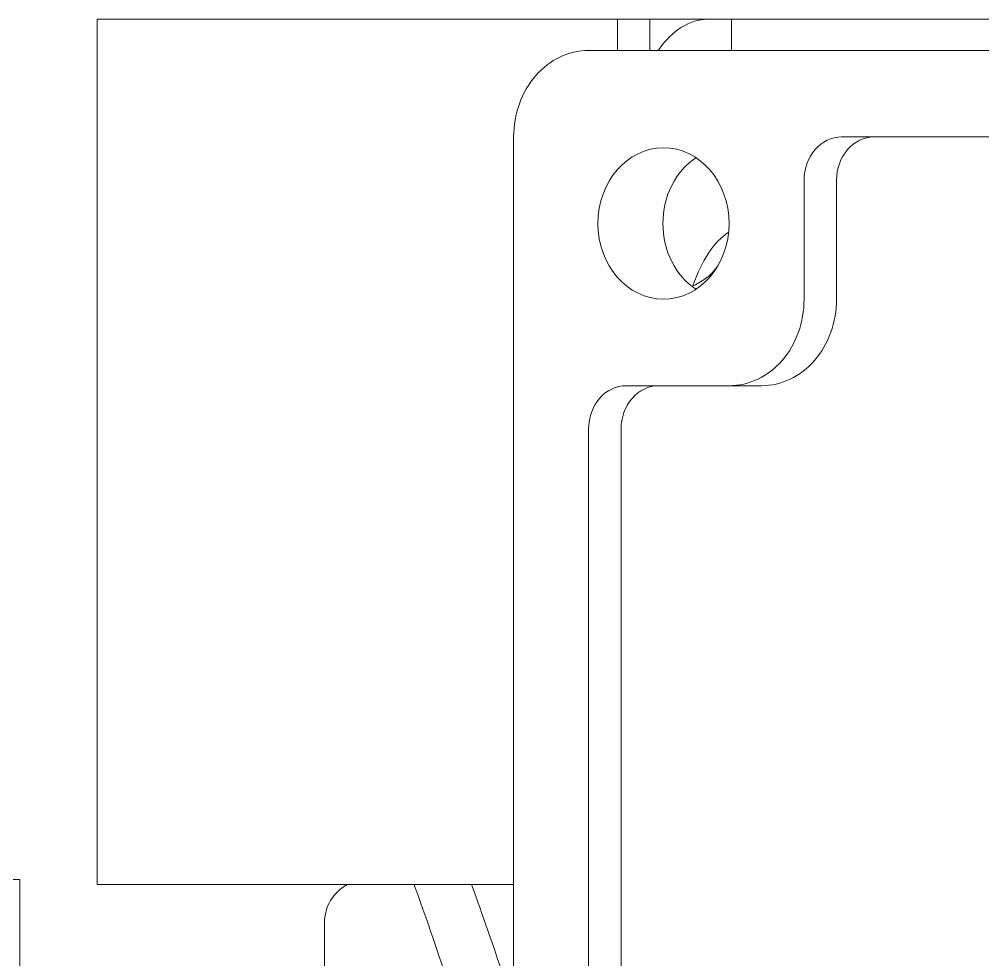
# Model space of a CAD drawing. Header units: inches. Extents: x 12 to 318, y 5 to 204.
# Drawn here: x 226.761 to 229.544, y 86.073 to 88.79 of the extents above; entities that cross this region are included whole.
import ezdxf

# ---------------------------------------------------------------- set-up
doc = ezdxf.new("R2010")
doc.units = ezdxf.units.IN
doc.header["$LTSCALE"] = 9.5
doc.header["$MEASUREMENT"] = 0
doc.layers.add('Visible', color=7, linetype='Continuous', lineweight=18)

msp = doc.modelspace()

# ---------------------------------------------------------------- linework, layer by layer
at = {"layer": 'Visible'}
for p, q in [((226.985676, 88.789912), (227.204426, 88.789912)), ((226.985676, 88.789912), (226.985676, 86.289912)), ((228.489049, 88.789912), (227.204426, 88.789912)), ((228.489049, 88.699912), (228.489049, 88.789912)), ((228.489049, 88.789912), (228.582799, 88.789912)), ((228.749103, 88.789912), (228.582799, 88.789912)), ((228.582799, 88.789912), (228.582799, 88.699912)), ((228.818139, 88.789912), (228.749103, 88.789912)), ((228.818139, 88.789912), (228.818139, 88.699912)), ((239.903264, 88.789912), (228.818139, 88.789912)), ((228.405472, 88.699912), (240.096815, 88.699912)), ((228.188966, 80.949912), (228.188966, 88.449912)), ((229.136181, 88.449877), (239.366106, 88.449877)), ((229.027928, 87.981162), (229.027928, 88.324877)), ((229.121678, 88.324877), (229.121678, 87.981162)), ((228.513756, 87.731162), (228.811422, 87.731162)), ((228.905172, 87.731162), (228.811422, 87.731162)), ((228.405502, 81.793662), (228.405502, 87.606162)), ((228.499252, 87.606162), (228.499252, 81.793662)), ((226.012483, 86.304912), (226.762483, 86.304912)), ((226.762483, 77.289912), (226.762483, 86.304912)), ((227.204426, 86.289912), (226.985676, 86.289912)), ((227.204426, 86.289912), (228.188966, 86.289912)), ((227.642483, 82.914912), (227.642483, 86.179912))]:
    msp.add_line(p, q, dxfattribs=at)
msp.add_arc((227.767483, 86.179912), 0.125, 118.357637, 180, dxfattribs=at)
for centre, major_axis, ratio, start_param, end_param in [((228.749103, 88.289912), (0, 0.5), 0.5, 0, 0.60938531), ((228.405472, 88.449912), (0, 0.25), 0.8660254, 0, 1.57079633), ((229.136181, 88.324877), (0, 0.125), 0.8660254, 0, 1.57079633), ((229.229931, 88.324877), (0, 0.125), 0.8660254, 0, 1.57079633), ((228.809478, 88.199912), (0, -0.21875), 0.8660254, 3.65927979, 5.76549818), ((228.874103, 87.789912), (0, 0.406), 0.5, 0.3201533, 0.9677981), ((228.653594, 88.199912), (0, -0.19), 0.8660254, 0.30666167, 0.84964799), ((228.811422, 87.981162), (0, -0.25), 0.8660254, 0, 1.57079633), ((228.905172, 87.981162), (0, -0.25), 0.8660254, 0, 1.57079633), ((228.513756, 87.606162), (0, 0.125), 0.8660254, 0, 1.57079633), ((228.607506, 87.606162), (0, 0.125), 0.8660254, 0, 1.57079633), ((231.382465, 83.699877), (0, 2.8125), 0.8660254, 3.61752935, 8.94884126)]:
    msp.add_ellipse(centre, major_axis=major_axis, ratio=ratio, start_param=start_param, end_param=end_param, dxfattribs=at)
msp.add_ellipse((228.621978, 88.199912), major_axis=(0, 0.21875), ratio=0.8660254, dxfattribs=at)
for points, knots in [([(227.901632, 86.289827), (227.907191, 86.274529), (227.91683, 86.247463), (227.95357, 86.142468), (227.987976, 86.042779), (228.074344, 85.780361), (228.12631, 85.617425), (228.184477, 85.422246), (228.186718, 85.414706), (228.188966, 85.407126)], [60.3753393, 60.3753393, 60.3753393, 60.3753393, 61.86471816, 61.86471816, 64.33903939, 64.33903939, 66.81336062, 66.81336062, 66.91225083, 66.91225083, 66.91225083, 66.91225083]), ([(228.067557, 86.289885), (228.09104, 86.224348), (228.122552, 86.135027), (228.169609, 85.996574), (228.179128, 85.968364), (228.188977, 85.938911)], [-17.3168004, -17.3168004, -17.3168004, -17.3168004, -15.21248296, -15.21248296, -14.7048705, -14.7048705, -14.7048705, -14.7048705])]:
    msp.add_open_spline(points, degree=3, knots=knots, dxfattribs=at)

doc.saveas('drawing.dxf')
